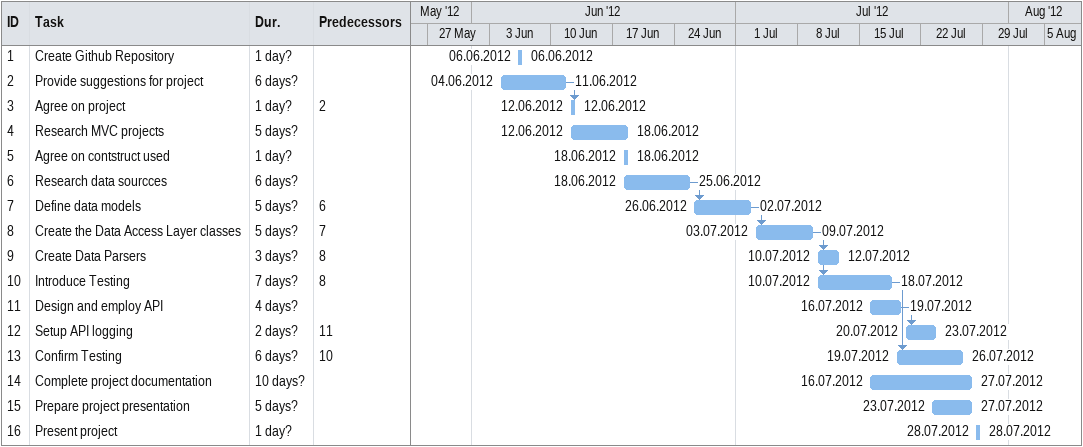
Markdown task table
| ID | Task | Duration | Start | Finish | Predecessors |
|---|---|---|---|---|---|
| 1 | Create Github Repository | 1d? | 2012-06-06 | 2012-06-06 |  |
| 2 | Provide suggestions for project | 6d? | 2012-06-04 | 2012-06-11 |  |
| 3 | Agree on project | 1d? | 2012-06-12 | 2012-06-12 | 2 |
| 4 | Research MVC projects | 5d? | 2012-06-12 | 2012-06-18 |  |
| 5 | Agree on contstruct used | 1d? | 2012-06-18 | 2012-06-18 |  |
| 6 | Research data sourcces | 6d? | 2012-06-18 | 2012-06-25 |  |
| 7 | Define data models | 5d? | 2012-06-26 | 2012-07-02 | 6 |
| 8 | Create the Data Access Layer classes | 5d? | 2012-07-03 | 2012-07-09 | 7 |
| 9 | Create Data Parsers | 3d? | 2012-07-10 | 2012-07-12 | 8 |
| 10 | Introduce Testing | 7d? | 2012-07-10 | 2012-07-18 | 8 |
| 11 | Design and employ API | 4d? | 2012-07-16 | 2012-07-19 |  |
| 12 | Setup API logging | 2d? | 2012-07-20 | 2012-07-23 | 11 |
| 13 | Confirm Testing | 6d? | 2012-07-19 | 2012-07-26 | 10 |
| 14 | Complete project documentation | 10d? | 2012-07-16 | 2012-07-27 |  |
| 15 | Prepare project presentation | 5d? | 2012-07-23 | 2012-07-27 |  |
| 16 | Present project | 1d? | 2012-07-28 | 2012-07-28 |  |
